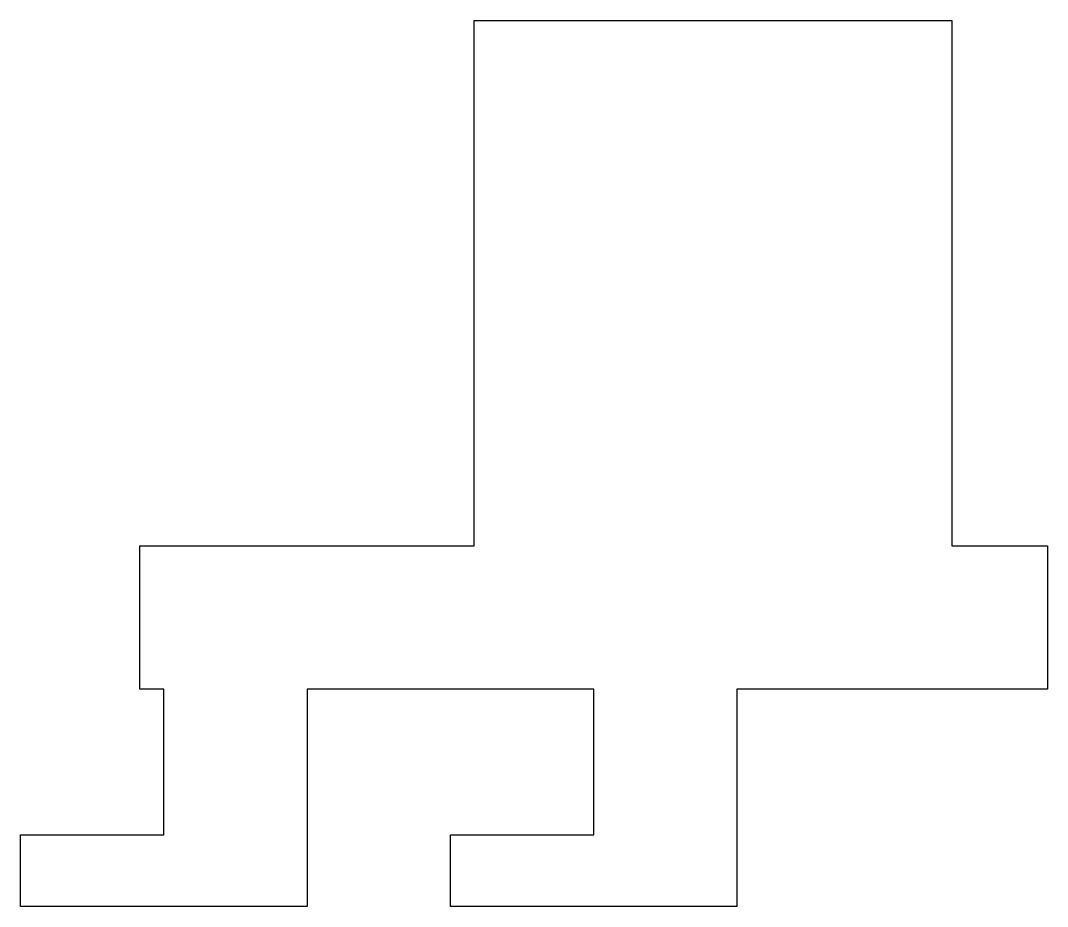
# Model space of a CAD drawing. Header units: millimetres. Extents: x -21.5 to 0, y -4.5 to 14.
import ezdxf

# ---------------------------------------------------------------- set-up
doc = ezdxf.new("R2010")
doc.units = ezdxf.units.MM

msp = doc.modelspace()

# ---------------------------------------------------------------- linework, layer by layer
for p, q in [((-12, 3, 1.49), (-12, 14, 1.49)), ((-12, 14, 1.49), (-2, 14, 1.49)), ((-2, 14, 1.49), (-2, 3, 1.49)), ((-19, 0, 1.49), (-19, 3, 1.49)), ((-19, 3, 1.49), (-12, 3, 1.49)), ((-2, 3, 1.49), (0, 3, 1.49)), ((0, 3, 1.49), (0, 0, 1.49)), ((-18.5, 0, 1.49), (-19, 0, 1.49)), ((-18.5, -3.05, 1.49), (-18.5, 0, 1.49)), ((-9.5, 0, 1.49), (-15.5, 0, 1.49)), ((-15.5, 0, 1.49), (-15.5, -4.55, 1.49)), ((-9.5, -3.05, 1.49), (-9.5, 0, 1.49)), ((-6.5, 0, 1.49), (-6.5, -4.55, 1.49)), ((0, 0, 1.49), (-6.5, 0, 1.49)), ((-21.5, -4.55, 1.49), (-21.5, -3.05, 1.49)), ((-21.5, -3.05, 1.49), (-18.5, -3.05, 1.49)), ((-12.5, -4.55, 1.49), (-12.5, -3.05, 1.49)), ((-12.5, -3.05, 1.49), (-9.5, -3.05, 1.49)), ((-15.5, -4.55, 1.49), (-21.5, -4.55, 1.49)), ((-6.5, -4.55, 1.49), (-12.5, -4.55, 1.49))]:
    msp.add_line(p, q)

doc.saveas('drawing.dxf')
